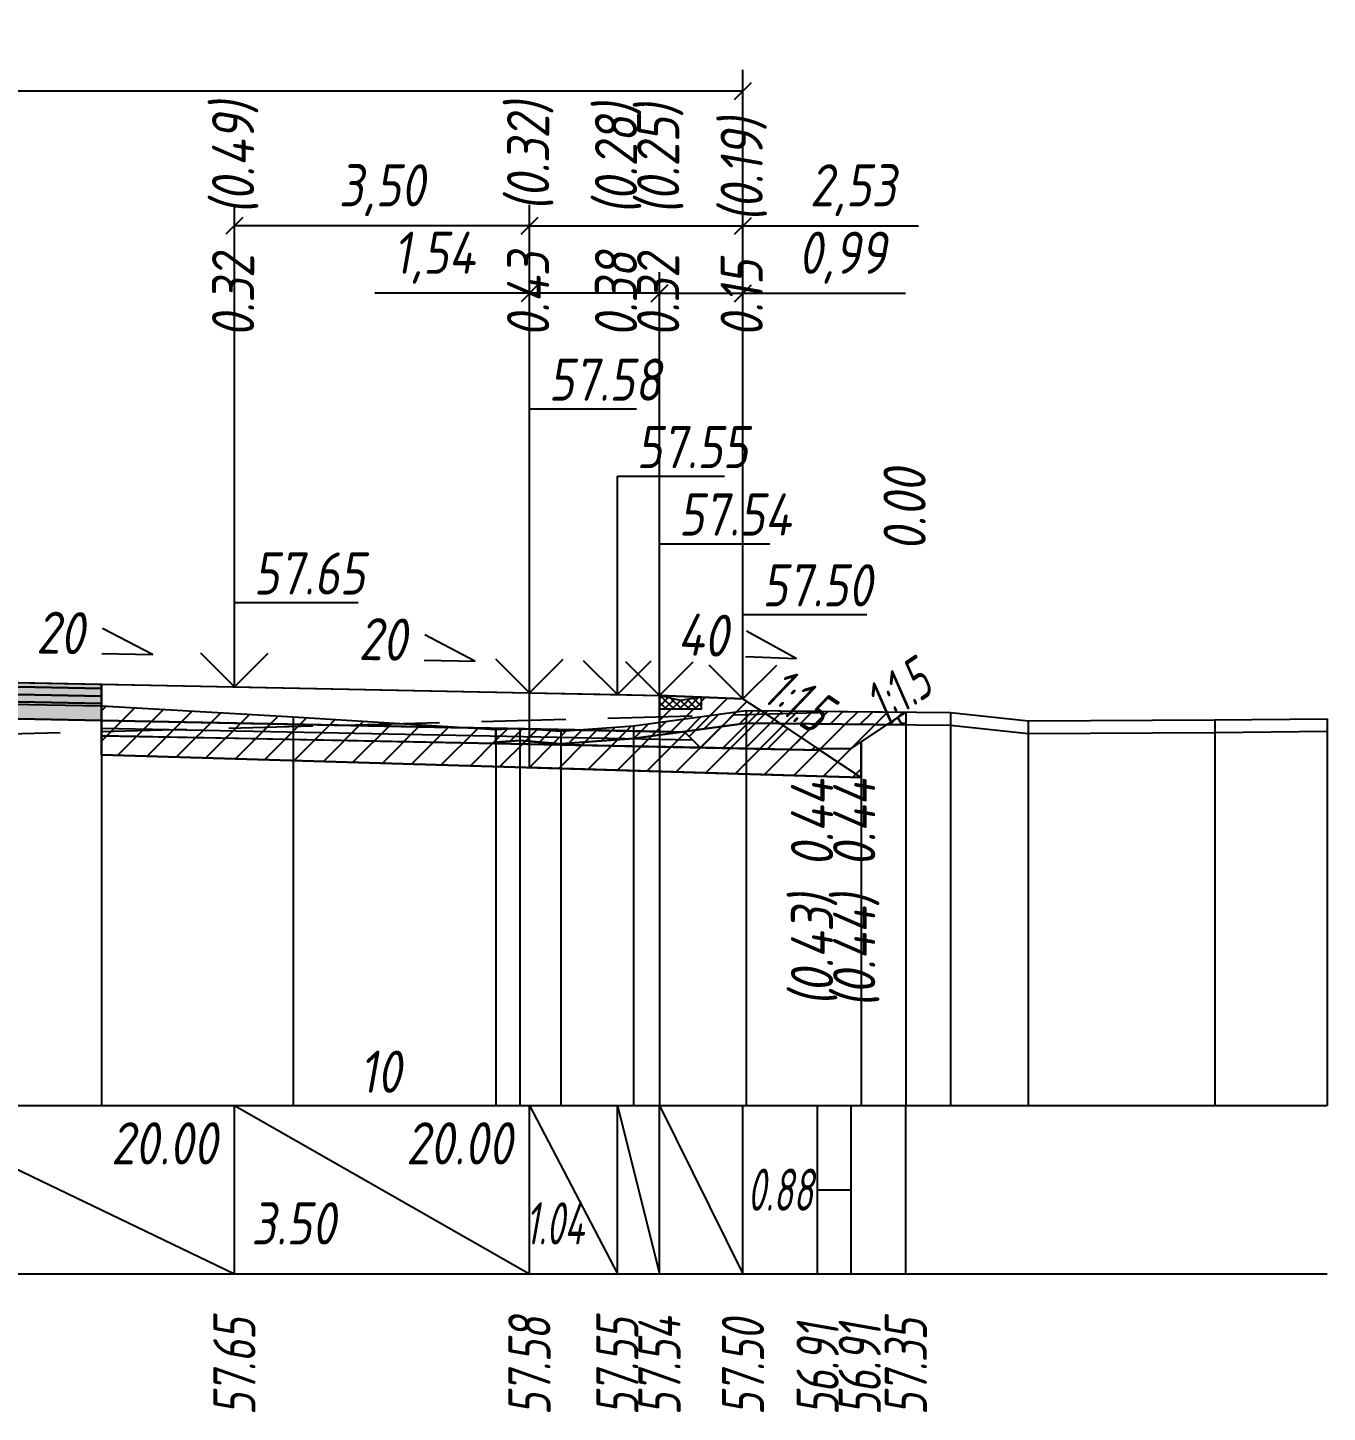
# Model space of a CAD drawing. Extents: x -717 to 1451, y -133302 to 233.
# Drawn here: x 166.8 to 243.9, y -66290.2 to -66208.1 of the extents above; entities that cross this region are included whole.
import ezdxf
from ezdxf.enums import TextEntityAlignment as Align

# ---------------------------------------------------------------- set-up
doc = ezdxf.new("R2010")
doc.units = 0
doc.linetypes.add('штриховая', pattern=[0.75, 0.5, -0.25])
for name, color, linetype in [('Интерполированный поперечник', 2, 'Continuous'), ('Код_514', 1, 'Continuous'), ('Контур_0', 7, 'Continuous'), ('Контур_2521', 7, 'Continuous'), ('Контур_2564', 7, 'Continuous'), ('Контур_2660', 7, 'Continuous'), ('Контур_2665', 7, 'Continuous'), ('Контур_400', 7, 'Continuous'), ('Контур_508', 7, 'Continuous'), ('Контур_512', 7, 'Continuous'), ('Контур_513', 7, 'Continuous'), ('Контур_818', 7, 'Continuous'), ('Красный поперечник', 1, 'Continuous'), ('Объём_2501', 7, 'Continuous'), ('Объём_2564', 7, 'Continuous'), ('Объём_2650', 7, 'Continuous'), ('Объём_2660', 7, 'Continuous'), ('Объём_2661', 7, 'Continuous'), ('Объём_2662', 7, 'Continuous'), ('Объём_2663', 7, 'Continuous'), ('Объём_2664', 7, 'Continuous'), ('Объём_2665', 7, 'Continuous'), ('Объём_2666', 7, 'Continuous'), ('Объём_2667', 7, 'Continuous'), ('Объём_2668', 7, 'Continuous'), ('Объём_2669', 7, 'Continuous'), ('Объём_2675', 7, 'Continuous'), ('Объём_2753', 7, 'Continuous'), ('Откосы', 7, 'Continuous'), ('Отметки покрытия', 7, 'Continuous'), ('Рабочие отметки', 7, 'Continuous'), ('Рабочие отметки доп.', 7, 'Continuous'), ('Слои выравнивания', 7, 'Continuous'), ('Таблица', 7, 'Continuous'), ('Уклоны проезжей части', 7, 'Continuous'), ('Черный поперечник', 3, 'Continuous')]:
    doc.layers.add(name, color=color, linetype=linetype)
for name, color, linetype, true_color in [('Контур_2540', 2, 'Continuous', 0xffff00), ('Контур_2560', 2, 'Continuous', 0xffff00), ('Контур_2561', 7, 'Continuous', 0xff8040), ('Контур_2562', 3, 'Continuous', 0x00ff00), ('Контур_2563', 7, 'Continuous', 0xff8000), ('Контур_2570', 7, 'Continuous', 0x80ff00), ('Контур_2725', 7, 'Continuous', 0x323232), ('Контур_2736', 4, 'Continuous', 0x00ffff), ('Контур_2737', 4, 'Continuous', 0x00ffff), ('Контур_2738', 4, 'Continuous', 0x00ffff), ('Контур_2739', 4, 'Continuous', 0x00ffff), ('Контур_2741', 4, 'Continuous', 0x00ffff), ('Контур_2742', 4, 'Continuous', 0x00ffff), ('Контур_2743', 4, 'Continuous', 0x00ffff), ('Контур_2744', 7, 'Continuous', 0xa4ffff), ('Контур_2745', 7, 'Continuous', 0xa4ffff), ('Контур_2747', 4, 'Continuous', 0x00ffff), ('Контур_2748', 4, 'Continuous', 0x00ffff), ('Контур_2749', 4, 'Continuous', 0x00ffff), ('Контур_2750', 4, 'Continuous', 0x00ffff), ('Контур_2751', 4, 'Continuous', 0x00ffff), ('Контур_2752', 4, 'Continuous', 0x00ffff), ('Контур_2760', 7, 'Continuous', 0x323232), ('Контур_2761', 7, 'Continuous', 0x323232), ('Контур_2762', 7, 'Continuous', 0x323232), ('Контур_2763', 7, 'Continuous', 0x323232), ('Контур_402', 7, 'Continuous', 0xff6464), ('Контур_703', 4, 'Continuous', 0x00ffff), ('Контур_705', 4, 'Continuous', 0x00ffff), ('Контур_707', 4, 'Continuous', 0x00ffff), ('Контур_720', 131, 'Continuous', 0xaaffff), ('Объём_2500', 7, 'Continuous', 0xc0c0c0), ('Объём_2520', 7, 'Continuous', 0x80ffff), ('Объём_2540', 2, 'Continuous', 0xffff00), ('Объём_2560', 2, 'Continuous', 0xffff00), ('Объём_2561', 7, 'Continuous', 0xff8040), ('Объём_2562', 3, 'Continuous', 0x00ff00), ('Объём_2563', 7, 'Continuous', 0xff8000), ('Объём_2570', 7, 'Continuous', 0x80ff00), ('Объём_2600', 7, 'Continuous', 0x808000), ('Объём_2746', 2, 'Continuous', 0xffff00)]:
    doc.layers.add(name, color=color, linetype=linetype, true_color=true_color)
doc.styles.get("Standard").update_dxf_attribs({"font": 'txt', "height": 2.5})
doc.styles.add('М', font='romand.shx', dxfattribs={"width": 0.8, "oblique": 10, "height": 2.5})
doc.dimstyles.new('ISO-25', dxfattribs={"dimtxt": 2.5, "dimasz": 2.5, "dimexe": 1.25, "dimexo": 0.625, "dimtad": 1, "dimtxsty": 'Standard', "dimcen": 2.5, "dimadec": 0, "dimazin": 0, "dimtfac": 1, "dimtmove": 0, "dimatfit": 3, "dimfxl": 1, "dimarcsym": 0})

# ---------------------------------------------------------------- blocks, each defined once
blk = doc.blocks.new('_Oblique')
at = {"color": 0, "linetype": 'ByBlock', "lineweight": -2}
blk.add_line((-0.5, -0.5), (0.5, 0.5), dxfattribs=at)
blk = doc.blocks.new('*D1595')
at = {"color": 0, "lineweight": -2, "transparency": 16777216}
for p, q in [((204.271, -66247.116), (204.271, -66222.572)), ((209.223, -66247.314), (209.223, -66222.572)), ((204.271, -66223.822), (209.223, -66223.822)), ((209.223, -66223.822), (218.857, -66223.822))]:
    blk.add_line(p, q, dxfattribs=at)
at = {"layer": 'Defpoints', "color": 0, "transparency": 16777216}
for p in [(209.223, -66223.822), (204.271, -66247.741), (209.223, -66247.939)]:
    blk.add_point(p, dxfattribs=at)
at = {"color": 0, "lineweight": -2, "transparency": 16777216, "rotation": 180}
blk.add_blockref('_Oblique', (204.271, -66223.822), dxfattribs=at)
at = {"color": 0, "lineweight": -2, "transparency": 16777216}
blk.add_blockref('_Oblique', (209.223, -66223.822), dxfattribs=at)
at = {"color": 0, "transparency": 16777216, "insert": (215.127, -66221.709), "char_height": 2.5, "width": 9.58333, "attachment_point": 5, "style": 'М'}
blk.add_mtext('0,99', dxfattribs=at)
blk = doc.blocks.new('*D1597')
at = {"color": 0, "lineweight": -2, "transparency": 16777216}
for p, q in [((196.556, -66246.962), (196.556, -66222.572)), ((204.271, -66247.116), (204.271, -66222.572)), ((196.556, -66223.822), (187.388, -66223.822)), ((204.271, -66223.822), (196.556, -66223.822))]:
    blk.add_line(p, q, dxfattribs=at)
at = {"layer": 'Defpoints', "color": 0, "transparency": 16777216}
for p in [(204.271, -66223.822), (196.556, -66247.587), (204.271, -66247.741)]:
    blk.add_point(p, dxfattribs=at)
at = {"color": 0, "lineweight": -2, "transparency": 16777216, "rotation": 180}
blk.add_blockref('_Oblique', (196.556, -66223.822), dxfattribs=at)
at = {"color": 0, "lineweight": -2, "transparency": 16777216}
blk.add_blockref('_Oblique', (204.271, -66223.822), dxfattribs=at)
at = {"color": 0, "transparency": 16777216, "insert": (190.908, -66221.709), "char_height": 2.5, "width": 9.16667, "attachment_point": 5, "style": 'М'}
blk.add_mtext('1,54', dxfattribs=at)
blk = doc.blocks.new('*D1599')
at = {"color": 0, "lineweight": -2, "transparency": 16777216}
for p, q in [((179.056, -66246.612), (179.056, -66218.572)), ((196.556, -66246.962), (196.556, -66218.572)), ((196.556, -66219.822), (179.056, -66219.822))]:
    blk.add_line(p, q, dxfattribs=at)
at = {"layer": 'Defpoints', "color": 0, "transparency": 16777216}
for p in [(179.056, -66219.822), (179.056, -66247.237), (196.556, -66247.587)]:
    blk.add_point(p, dxfattribs=at)
at = {"color": 0, "lineweight": -2, "transparency": 16777216, "rotation": 180}
blk.add_blockref('_Oblique', (179.056, -66219.822), dxfattribs=at)
at = {"color": 0, "lineweight": -2, "transparency": 16777216}
blk.add_blockref('_Oblique', (196.556, -66219.822), dxfattribs=at)
at = {"color": 0, "transparency": 16777216, "insert": (187.806, -66217.709), "char_height": 2.5, "width": 9.58333, "attachment_point": 5, "style": 'М'}
blk.add_mtext('3,50', dxfattribs=at)
blk = doc.blocks.new('*D1600')
at = {"color": 0, "lineweight": -2, "transparency": 16777216}
for p, q in [((196.556, -66246.962), (196.556, -66218.572)), ((209.223, -66247.314), (209.223, -66218.572)), ((196.556, -66219.822), (209.223, -66219.822)), ((209.223, -66219.822), (219.64, -66219.822))]:
    blk.add_line(p, q, dxfattribs=at)
at = {"layer": 'Defpoints', "color": 0, "transparency": 16777216}
for p in [(196.556, -66219.822), (196.556, -66247.587), (209.223, -66247.939)]:
    blk.add_point(p, dxfattribs=at)
at = {"color": 0, "lineweight": -2, "transparency": 16777216, "rotation": 180}
blk.add_blockref('_Oblique', (196.556, -66219.822), dxfattribs=at)
at = {"color": 0, "lineweight": -2, "transparency": 16777216}
blk.add_blockref('_Oblique', (209.223, -66219.822), dxfattribs=at)
at = {"color": 0, "transparency": 16777216, "insert": (215.747, -66217.709), "char_height": 2.5, "width": 10, "attachment_point": 5, "style": 'М'}
blk.add_mtext('2,53', dxfattribs=at)
blk = doc.blocks.new('*D1602')
at = {"color": 0, "lineweight": -2, "transparency": 16777216}
for p, q in [((110.556, -66247.292), (110.556, -66210.572)), ((209.223, -66247.314), (209.223, -66210.572)), ((110.556, -66211.822), (209.223, -66211.822))]:
    blk.add_line(p, q, dxfattribs=at)
at = {"layer": 'Defpoints', "color": 0, "transparency": 16777216}
for p in [(209.223, -66211.822), (110.556, -66247.917), (209.223, -66247.939)]:
    blk.add_point(p, dxfattribs=at)
at = {"color": 0, "lineweight": -2, "transparency": 16777216, "rotation": 180}
blk.add_blockref('_Oblique', (110.556, -66211.822), dxfattribs=at)
at = {"color": 0, "lineweight": -2, "transparency": 16777216}
blk.add_blockref('_Oblique', (209.223, -66211.822), dxfattribs=at)
at = {"color": 0, "transparency": 16777216, "insert": (159.89, -66209.709), "char_height": 2.5, "width": 11.66667, "attachment_point": 5, "style": 'М'}
blk.add_mtext('19,73', dxfattribs=at)

msp = doc.modelspace()

# ---------------------------------------------------------------- hatches: boundary and pattern name
h = msp.add_hatch()
h.set_pattern_fill('ANSI37', color=256, scale=0.1)
h.set_pattern_definition([(45, (205.51966, -66247.97854), (-0.22451, 0.22451), []), (135, (205.51966, -66247.97854), (-0.22451, -0.22451), [])])
h.paths.add_polyline_path([(204.271, -66247.679), (204.27, -66248.481), (206.77, -66248.482), (206.77, -66247.779), (205.512, -66247.979)])
at = {"layer": 'Объём_2563'}
h = msp.add_hatch(dxfattribs=at)
h.set_pattern_fill('ANSI31', color=256, scale=0.3)
h.paths.add_polyline_path([(206.689, -66250.777), (205.771, -66249.859), (204.271, -66249.829), (204.27, -66248.481), (206.77, -66248.482), (206.77, -66247.779), (209.223, -66247.877), (213.786, -66250.919)])
at = {"layer": 'Объём_2570'}
h = msp.add_hatch(dxfattribs=at)
h.set_pattern_fill('ANSI31', color=256, scale=0.2)
h.paths.add_polyline_path([(218.885, -66249.419), (209.421, -66249.332), (202.734, -66250.226), (198.425, -66250.548), (195.987, -66250.362), (194.572, -66250.451), (194.572, -66249.701), (195.987, -66249.612), (198.425, -66249.798), (202.734, -66249.476), (209.421, -66248.582), (218.885, -66248.669)])
at = {"layer": 'Объём_2600'}
h = msp.add_hatch(dxfattribs=at)
h.set_pattern_fill('ANSI31', color=6, scale=0.4)
h.paths.add_polyline_path([(216.228, -66250.439), (216.228, -66252.547), (171.179, -66251.195), (171.179, -66248.306), (182.533, -66248.956), (194.572, -66249.701), (194.572, -66250.451), (195.987, -66250.362), (198.425, -66250.548), (202.734, -66250.226), (209.421, -66249.332), (217.775, -66249.408)])
h = msp.add_hatch(dxfattribs=at)
h.set_pattern_fill('HONEY', color=5, scale=0.3)
h.paths.add_polyline_path([(217.775, -66249.408), (218.885, -66248.669), (218.885, -66249.419)])
at = {"layer": 'Слои выравнивания'}
for color, points in [(2, [(158.306, -66246.759), (159.293, -66246.779), (171.179, -66247.017), (171.179, -66247.267), (159.293, -66247.029), (158.306, -66247.009)]), (3, [(158.306, -66247.009), (159.293, -66247.029), (171.179, -66247.267), (171.179, -66247.717), (159.293, -66247.479), (158.306, -66247.459)]), (4, [(158.306, -66247.459), (159.293, -66247.479), (171.179, -66247.717), (171.179, -66248.167), (159.293, -66247.929), (158.306, -66247.909)]), (5, [(158.306, -66247.909), (159.293, -66247.929), (171.179, -66248.167), (171.179, -66249.167), (159.293, -66248.929), (158.306, -66248.909)])]:
    msp.add_hatch(color=color, dxfattribs=at).paths.add_polyline_path(points)

# ---------------------------------------------------------------- linework, layer by layer
msp.add_lwpolyline([(204.271, -66247.679), (204.27, -66248.481), (206.77, -66248.482), (206.77, -66247.779), (205.512, -66247.979), (204.271, -66247.679)])
at = {"layer": 'Интерполированный поперечник', "linetype": 'штриховая', "ltscale": 10, "flags": 128}
msp.add_lwpolyline([(88.749, -66251.987), (215.794, -66248.64)], dxfattribs=at)
at = {"layer": 'Код_514'}
for p, q in [((158.306, -66272), (179.056, -66282)), ((179.056, -66282), (179.056, -66272)), ((179.056, -66272), (196.556, -66282)), ((196.556, -66282), (196.556, -66272)), ((196.556, -66272), (201.771, -66282)), ((201.771, -66282), (201.771, -66272)), ((201.771, -66272), (204.271, -66282)), ((204.271, -66282), (204.271, -66272)), ((204.271, -66272), (209.223, -66282)), ((209.223, -66282), (209.223, -66272)), ((213.648, -66282), (213.648, -66272)), ((215.648, -66282), (215.648, -66272)), ((218.885, -66282), (218.885, -66272)), ((213.648, -66277), (215.648, -66277))]:
    msp.add_line(p, q, dxfattribs=at)
at = {"layer": 'Контур_0', "flags": 128}
for points in [[(171.179, -66247.017), (204.271, -66247.679), (204.271, -66249.829), (171.179, -66249.167), (171.179, -66247.017), (171.179, -66247.017)], [(209.223, -66247.877), (210.575, -66248.778), (210.575, -66248.778), (210.575, -66248.778), (210.575, -66248.778), (210.575, -66248.778), (210.575, -66248.778), (210.575, -66248.778), (210.575, -66248.778), (210.575, -66248.778), (210.575, -66248.778), (210.575, -66248.778), (210.575, -66248.778), (210.575, -66248.778), (210.575, -66248.778), (213.648, -66250.826)], [(209.223, -66247.877), (210.575, -66248.778), (210.575, -66248.778), (210.575, -66248.778), (210.575, -66248.778), (210.575, -66248.778), (210.575, -66248.778), (210.575, -66248.778), (210.575, -66248.778), (210.575, -66248.778), (210.575, -66248.778), (210.575, -66248.778), (210.575, -66248.778), (210.575, -66248.778), (210.575, -66248.778), (213.648, -66250.826), (215.648, -66250.826), (218.885, -66248.669), (218.885, -66248.669), (218.885, -66248.669), (218.885, -66248.669), (218.885, -66248.669), (218.885, -66248.669), (218.885, -66248.669), (218.885, -66248.669), (218.885, -66248.669), (218.885, -66248.669), (218.885, -66248.669), (218.885, -66248.669), (218.885, -66248.669)], [(179.056, -66249.324), (205.771, -66249.859), (206.689, -66250.777), (171.179, -66250.067), (171.179, -66249.167), (179.056, -66249.324), (179.056, -66249.324)], [(204.271, -66249.829), (205.771, -66249.859), (206.689, -66250.777), (213.786, -66250.919)]]:
    msp.add_lwpolyline(points, dxfattribs=at)
at = {"layer": 'Контур_2521', "color": 250, "flags": 128}
msp.add_lwpolyline([(171.179, -66249.617), (206.23, -66250.318)], dxfattribs=at)
at = {"layer": 'Контур_2540', "flags": 128}
msp.add_lwpolyline([(179.056, -66250.224), (213.786, -66250.919), (216.228, -66252.547), (171.179, -66251.195), (171.179, -66250.067), (179.056, -66250.224), (179.056, -66250.224)], dxfattribs=at)
at = {"layer": 'Контур_2560', "flags": 128}
msp.add_lwpolyline([(204.271, -66247.679), (209.223, -66247.877), (209.223, -66247.877), (209.223, -66247.877)], dxfattribs=at)
at = {"layer": 'Контур_2561', "flags": 128}
msp.add_lwpolyline([(204.271, -66247.679), (204.271, -66247.679), (209.223, -66247.877), (209.223, -66247.877), (204.271, -66247.679)], dxfattribs=at)
at = {"layer": 'Контур_2562', "flags": 128}
msp.add_lwpolyline([(209.223, -66247.877), (209.223, -66247.877), (209.223, -66247.877), (209.223, -66247.877), (209.223, -66247.877)], dxfattribs=at)
at = {"layer": 'Контур_2563', "flags": 128}
msp.add_lwpolyline([(206.689, -66250.777), (205.771, -66249.859), (204.271, -66249.829), (204.271, -66247.679), (209.223, -66247.877), (213.786, -66250.919), (206.689, -66250.777), (206.689, -66250.777)], dxfattribs=at)
at = {"layer": 'Контур_2564', "flags": 128}
msp.add_lwpolyline([(204.271, -66247.679), (209.223, -66247.877)], dxfattribs=at)
at = {"layer": 'Контур_2570', "flags": 128}
msp.add_lwpolyline([(159.293, -66248.079), (171.179, -66248.306), (182.533, -66248.956), (194.572, -66249.701), (194.572, -66250.451), (195.987, -66250.362), (198.425, -66250.548), (202.734, -66250.226), (209.421, -66249.332), (221.542, -66249.443), (226.139, -66249.942), (237.21, -66249.881), (243.885, -66249.808)], dxfattribs=at)
at = {"layer": 'Контур_2660', "flags": 128}
msp.add_lwpolyline([(171.179, -66251.195), (216.228, -66252.547)], dxfattribs=at)
at = {"layer": 'Контур_2665', "flags": 128}
msp.add_lwpolyline([(209.223, -66247.877), (209.223, -66247.877)], dxfattribs=at)
at = {"layer": 'Контур_2725', "flags": 128}
msp.add_lwpolyline([(124.838, -66249.579), (137.247, -66249.33), (137.556, -66249.324), (148.089, -66249.114), (153.366, -66249.008), (158.306, -66248.909), (159.293, -66248.929), (171.179, -66249.167)], dxfattribs=at)
at = {"layer": 'Контур_2736', "flags": 128}
for points in [[(209.223, -66247.877), (210.575, -66248.778)], [(210.575, -66248.778), (213.648, -66250.826)]]:
    msp.add_lwpolyline(points, dxfattribs=at)
at = {"layer": 'Контур_2737', "flags": 128}
msp.add_lwpolyline([(210.575, -66248.778), (210.575, -66248.778)], dxfattribs=at)
at = {"layer": 'Контур_2738', "flags": 128}
msp.add_lwpolyline([(210.575, -66248.778), (210.575, -66248.778)], dxfattribs=at)
at = {"layer": 'Контур_2739', "flags": 128}
msp.add_lwpolyline([(210.575, -66248.778), (210.575, -66248.778)], dxfattribs=at)
at = {"layer": 'Контур_2741', "flags": 128}
msp.add_lwpolyline([(218.885, -66248.669), (218.885, -66248.669)], dxfattribs=at)
at = {"layer": 'Контур_2742', "flags": 128}
msp.add_lwpolyline([(218.885, -66248.669), (218.885, -66248.669)], dxfattribs=at)
at = {"layer": 'Контур_2743', "flags": 128}
msp.add_lwpolyline([(218.885, -66248.669), (218.885, -66248.669)], dxfattribs=at)
at = {"layer": 'Контур_2744', "flags": 128}
msp.add_lwpolyline([(218.885, -66248.669), (218.885, -66248.669)], dxfattribs=at)
msp.add_lwpolyline([(218.885, -66248.669), (218.885, -66248.669)], dxfattribs=at)
msp.add_lwpolyline([(218.885, -66248.669), (218.885, -66248.669)], dxfattribs=at)
msp.add_lwpolyline([(218.885, -66248.669), (218.885, -66248.669)], dxfattribs=at)
msp.add_lwpolyline([(218.885, -66248.669), (218.885, -66248.669)], dxfattribs=at)
msp.add_lwpolyline([(218.885, -66248.669), (218.885, -66248.669)], dxfattribs=at)
at = {"layer": 'Контур_2745', "flags": 128}
msp.add_lwpolyline([(210.575, -66248.778), (210.575, -66248.778)], dxfattribs=at)
msp.add_lwpolyline([(210.575, -66248.778), (210.575, -66248.778)], dxfattribs=at)
msp.add_lwpolyline([(210.575, -66248.778), (210.575, -66248.778)], dxfattribs=at)
msp.add_lwpolyline([(210.575, -66248.778), (210.575, -66248.778)], dxfattribs=at)
msp.add_lwpolyline([(210.575, -66248.778), (210.575, -66248.778)], dxfattribs=at)
msp.add_lwpolyline([(210.575, -66248.778), (210.575, -66248.778)], dxfattribs=at)
at = {"layer": 'Контур_2747', "flags": 128}
msp.add_lwpolyline([(210.575, -66248.778), (210.575, -66248.778)], dxfattribs=at)
at = {"layer": 'Контур_2748', "flags": 128}
msp.add_lwpolyline([(210.575, -66248.778), (210.575, -66248.778)], dxfattribs=at)
at = {"layer": 'Контур_2749', "flags": 128}
msp.add_lwpolyline([(210.575, -66248.778), (210.575, -66248.778)], dxfattribs=at)
at = {"layer": 'Контур_2750', "flags": 128}
msp.add_lwpolyline([(218.885, -66248.669), (218.885, -66248.669)], dxfattribs=at)
at = {"layer": 'Контур_2751', "flags": 128}
msp.add_lwpolyline([(218.885, -66248.669), (218.885, -66248.669)], dxfattribs=at)
at = {"layer": 'Контур_2752', "flags": 128}
msp.add_lwpolyline([(218.885, -66248.669), (218.885, -66248.669)], dxfattribs=at)
at = {"layer": 'Контур_2760', "flags": 128}
msp.add_lwpolyline([(124.838, -66247.429), (137.247, -66247.18), (137.556, -66247.174), (148.089, -66246.964), (153.366, -66246.858), (158.306, -66246.759), (159.293, -66246.779), (171.179, -66247.017)], dxfattribs=at)
at = {"layer": 'Контур_2761', "flags": 128}
msp.add_lwpolyline([(124.838, -66247.679), (137.247, -66247.43), (137.556, -66247.424), (148.089, -66247.214), (153.366, -66247.108), (158.306, -66247.009), (159.293, -66247.029), (171.179, -66247.267)], dxfattribs=at)
at = {"layer": 'Контур_2762', "flags": 128}
msp.add_lwpolyline([(124.838, -66248.129), (137.247, -66247.88), (137.556, -66247.874), (148.089, -66247.664), (153.366, -66247.558), (158.306, -66247.459), (159.293, -66247.479), (171.179, -66247.717)], dxfattribs=at)
at = {"layer": 'Контур_2763', "flags": 128}
msp.add_lwpolyline([(124.838, -66248.579), (137.247, -66248.33), (137.556, -66248.324), (148.089, -66248.114), (153.366, -66248.008), (158.306, -66247.909), (159.293, -66247.929), (171.179, -66248.167)], dxfattribs=at)
at = {"layer": 'Контур_400', "flags": 128}
msp.add_lwpolyline([(158.306, -66246.759), (179.056, -66247.174), (196.556, -66247.524), (196.556, -66247.524), (196.556, -66247.524), (196.556, -66247.524), (201.771, -66247.629), (201.771, -66247.629), (204.271, -66247.679)], dxfattribs=at)
at = {"layer": 'Контур_402', "flags": 128}
msp.add_lwpolyline([(105, -66252.408), (124.838, -66251.813), (124.838, -66249.579), (158.306, -66248.909), (171.179, -66249.167), (171.179, -66251.195), (216.228, -66252.547)], dxfattribs=at)
at = {"layer": 'Контур_508', "flags": 128}
msp.add_lwpolyline([(105, -66252.408), (124.838, -66251.813), (124.838, -66249.579), (158.306, -66248.909), (171.179, -66249.167), (171.179, -66251.195), (216.228, -66252.547), (216.228, -66250.439), (218.885, -66248.669)], dxfattribs=at)
at = {"layer": 'Контур_512', "flags": 128}
msp.add_lwpolyline([(171.179, -66251.195), (216.228, -66252.547), (216.228, -66250.439), (218.885, -66248.669)], dxfattribs=at)
at = {"layer": 'Контур_513', "flags": 128}
msp.add_lwpolyline([(105, -66252.408), (124.838, -66251.813), (124.838, -66249.579), (158.306, -66248.909), (171.179, -66249.167), (171.179, -66251.195), (216.228, -66252.547), (216.228, -66250.439), (218.885, -66248.669)], dxfattribs=at)
at = {"layer": 'Контур_703', "flags": 128}
msp.add_lwpolyline([(209.223, -66247.877), (210.575, -66248.778)], dxfattribs=at)
at = {"layer": 'Контур_705', "flags": 128}
msp.add_lwpolyline([(210.575, -66248.778), (210.575, -66248.778)], dxfattribs=at)
at = {"layer": 'Контур_707', "flags": 128}
msp.add_lwpolyline([(215.648, -66250.826), (218.885, -66248.669)], dxfattribs=at)
at = {"layer": 'Контур_720', "flags": 128}
msp.add_lwpolyline([(213.648, -66250.826), (215.648, -66250.826)], dxfattribs=at)
at = {"layer": 'Контур_818', "flags": 128}
msp.add_lwpolyline([(105, -66249.406), (113.256, -66248.938), (124.838, -66248.326), (137.247, -66248.144), (148.089, -66247.945), (158.306, -66248.067), (159.293, -66248.079), (171.179, -66248.306), (182.533, -66248.956), (194.572, -66249.701), (194.572, -66250.451), (195.987, -66250.362), (198.425, -66250.548), (202.734, -66250.226), (209.421, -66249.332), (218.885, -66249.419)], dxfattribs=at)
at = {"layer": 'Красный поперечник'}
for p, q in [((158.306, -66246.759), (179.056, -66247.174)), ((179.056, -66247.174), (196.556, -66247.524)), ((196.556, -66247.524), (201.771, -66247.629)), ((201.771, -66247.629), (204.271, -66247.679)), ((204.271, -66247.679), (209.223, -66247.877)), ((209.223, -66247.877), (213.648, -66250.826)), ((215.648, -66250.826), (218.885, -66248.669)), ((218.885, -66248.669), (218.885, -66272)), ((216.228, -66250.439), (216.228, -66272)), ((171.179, -66251.195), (171.179, -66272)), ((213.648, -66250.826), (215.648, -66250.826)), ((216.228, -66252.547), (216.228, -66272))]:
    msp.add_line(p, q, dxfattribs=at)
at = {"layer": 'Объём_2500', "flags": 128}
for points in [[(171.179, -66247.017), (204.271, -66247.679), (204.271, -66249.829), (171.179, -66249.167), (171.179, -66247.017), (171.179, -66247.017)], [(196.556, -66247.524), (204.271, -66247.679), (204.271, -66249.829), (196.556, -66249.674), (196.556, -66247.524)]]:
    msp.add_lwpolyline(points, dxfattribs=at)
at = {"layer": 'Объём_2501', "flags": 128}
for points in [[(158.306, -66246.759), (179.056, -66247.174), (196.556, -66247.524), (196.556, -66247.524), (196.556, -66247.524), (196.556, -66247.524), (201.771, -66247.629), (201.771, -66247.629), (204.271, -66247.679)], [(196.556, -66247.524), (201.771, -66247.629), (201.771, -66247.629), (204.271, -66247.679)]]:
    msp.add_lwpolyline(points, dxfattribs=at)
at = {"layer": 'Объём_2520', "color": 250, "flags": 128}
for points in [[(179.056, -66249.324), (205.771, -66249.859), (206.689, -66250.777), (171.179, -66250.067), (171.179, -66249.167), (179.056, -66249.324), (179.056, -66249.324)], [(196.556, -66249.674), (205.771, -66249.859), (206.689, -66250.777), (196.556, -66250.574), (196.556, -66249.674)]]:
    msp.add_lwpolyline(points, dxfattribs=at)
at = {"layer": 'Объём_2540', "flags": 128}
for points in [[(179.056, -66250.224), (213.786, -66250.919), (216.228, -66252.547), (171.179, -66251.195), (171.179, -66250.067), (179.056, -66250.224), (179.056, -66250.224)], [(196.556, -66250.574), (213.786, -66250.919), (216.228, -66252.547), (196.556, -66251.957), (196.556, -66250.574)]]:
    msp.add_lwpolyline(points, dxfattribs=at)
at = {"layer": 'Объём_2560', "flags": 128}
msp.add_lwpolyline([(204.271, -66247.679), (209.223, -66247.877), (209.223, -66247.877), (209.223, -66247.877)], dxfattribs=at)
msp.add_lwpolyline([(204.271, -66247.679), (209.223, -66247.877), (209.223, -66247.877), (209.223, -66247.877)], dxfattribs=at)
at = {"layer": 'Объём_2561', "flags": 128}
msp.add_lwpolyline([(204.271, -66247.679), (204.271, -66247.679), (209.223, -66247.877), (209.223, -66247.877), (204.271, -66247.679)], dxfattribs=at)
msp.add_lwpolyline([(204.271, -66247.679), (204.271, -66247.679), (209.223, -66247.877), (209.223, -66247.877), (204.271, -66247.679)], dxfattribs=at)
at = {"layer": 'Объём_2562', "flags": 128}
msp.add_lwpolyline([(209.223, -66247.877), (209.223, -66247.877), (209.223, -66247.877), (209.223, -66247.877), (209.223, -66247.877)], dxfattribs=at)
msp.add_lwpolyline([(209.223, -66247.877), (209.223, -66247.877), (209.223, -66247.877), (209.223, -66247.877), (209.223, -66247.877)], dxfattribs=at)
at = {"layer": 'Объём_2563', "color": 250, "flags": 128}
for points in [[(206.689, -66250.777), (205.771, -66249.859), (204.271, -66249.829), (204.27, -66248.481), (206.77, -66248.482), (206.77, -66247.779), (209.223, -66247.877), (213.786, -66250.919), (206.689, -66250.777), (206.689, -66250.777)], [(206.689, -66250.777), (205.771, -66249.859), (204.271, -66249.829), (204.271, -66247.679), (209.223, -66247.877), (213.786, -66250.919), (206.689, -66250.777), (206.689, -66250.777)]]:
    msp.add_lwpolyline(points, dxfattribs=at)
at = {"layer": 'Объём_2564', "flags": 128}
msp.add_lwpolyline([(204.271, -66247.679), (209.223, -66247.877)], dxfattribs=at)
msp.add_lwpolyline([(204.271, -66247.679), (209.223, -66247.877)], dxfattribs=at)
at = {"layer": 'Объём_2570', "flags": 128}
for points in [[(218.885, -66249.419), (209.421, -66249.332), (202.734, -66250.226), (198.425, -66250.548), (195.987, -66250.362), (194.572, -66250.451), (194.572, -66249.701), (195.987, -66249.612), (198.425, -66249.798), (202.734, -66249.476), (209.421, -66248.582), (218.885, -66248.669), (218.885, -66249.419), (218.885, -66249.419)], [(196.556, -66249.655), (198.425, -66249.798), (202.734, -66249.476), (209.421, -66248.582), (218.885, -66248.669), (218.885, -66249.419), (218.885, -66249.419), (218.885, -66249.419), (209.421, -66249.332), (202.734, -66250.226), (198.425, -66250.548), (196.556, -66250.405), (196.556, -66249.655)]]:
    msp.add_lwpolyline(points, dxfattribs=at)
at = {"layer": 'Объём_2600', "color": 5, "flags": 128}
msp.add_lwpolyline([(217.775, -66249.408), (218.885, -66248.669), (218.885, -66249.419), (217.775, -66249.408), (217.775, -66249.408)], dxfattribs=at)
msp.add_lwpolyline([(217.775, -66249.408), (218.885, -66248.669), (218.885, -66249.419), (217.775, -66249.408), (217.775, -66249.408)], dxfattribs=at)
at = {"layer": 'Объём_2650', "color": 6, "flags": 128}
for points in [[(216.228, -66250.439), (216.228, -66252.547), (171.179, -66251.195), (171.179, -66248.306), (182.533, -66248.956), (194.572, -66249.701), (194.572, -66250.451), (195.987, -66250.362), (198.425, -66250.548), (202.734, -66250.226), (209.421, -66249.332), (217.775, -66249.408), (216.228, -66250.439), (216.228, -66250.439)], [(196.556, -66250.405), (198.425, -66250.548), (202.734, -66250.226), (209.421, -66249.332), (217.775, -66249.408), (216.228, -66250.439), (216.228, -66250.439), (216.228, -66250.439), (216.228, -66252.547), (196.556, -66251.957), (196.556, -66250.405)]]:
    msp.add_lwpolyline(points, dxfattribs=at)
at = {"layer": 'Объём_2660', "flags": 128}
for points in [[(171.179, -66251.195), (216.228, -66252.547)], [(196.556, -66251.957), (216.228, -66252.547)]]:
    msp.add_lwpolyline(points, dxfattribs=at)
at = {"layer": 'Объём_2661', "flags": 128}
msp.add_lwpolyline([(209.223, -66247.877), (210.575, -66248.778), (213.648, -66250.826)], dxfattribs=at)
msp.add_lwpolyline([(209.223, -66247.877), (210.575, -66248.778), (213.648, -66250.826)], dxfattribs=at)
at = {"layer": 'Объём_2662', "flags": 128}
msp.add_lwpolyline([(215.648, -66250.826), (218.885, -66248.669)], dxfattribs=at)
msp.add_lwpolyline([(215.648, -66250.826), (218.885, -66248.669)], dxfattribs=at)
at = {"layer": 'Объём_2663', "flags": 128}
msp.add_lwpolyline([(213.648, -66250.826), (215.648, -66250.826)], dxfattribs=at)
msp.add_lwpolyline([(213.648, -66250.826), (215.648, -66250.826)], dxfattribs=at)
at = {"layer": 'Объём_2664', "flags": 128}
msp.add_lwpolyline([(213.648, -66250.826), (215.648, -66250.826)], dxfattribs=at)
msp.add_lwpolyline([(213.648, -66250.826), (215.648, -66250.826)], dxfattribs=at)
at = {"layer": 'Объём_2665', "flags": 128}
msp.add_lwpolyline([(209.223, -66247.877), (209.223, -66247.877)], dxfattribs=at)
msp.add_lwpolyline([(209.223, -66247.877), (209.223, -66247.877)], dxfattribs=at)
at = {"layer": 'Объём_2666', "flags": 128}
for points in [[(209.223, -66247.877), (210.575, -66248.778)], [(209.223, -66247.877), (210.575, -66248.778)], [(210.575, -66248.778), (213.648, -66250.826)], [(210.575, -66248.778), (213.648, -66250.826)]]:
    msp.add_lwpolyline(points, dxfattribs=at)
at = {"layer": 'Объём_2667', "flags": 128}
for points in [[(210.575, -66248.778), (210.575, -66248.778)], [(210.575, -66248.778), (210.575, -66248.778)], [(218.885, -66248.669), (218.885, -66248.669)], [(218.885, -66248.669), (218.885, -66248.669)]]:
    msp.add_lwpolyline(points, dxfattribs=at)
at = {"layer": 'Объём_2668', "flags": 128}
for points in [[(210.575, -66248.778), (210.575, -66248.778)], [(210.575, -66248.778), (210.575, -66248.778)], [(218.885, -66248.669), (218.885, -66248.669)], [(218.885, -66248.669), (218.885, -66248.669)]]:
    msp.add_lwpolyline(points, dxfattribs=at)
at = {"layer": 'Объём_2669', "flags": 128}
for points in [[(210.575, -66248.778), (210.575, -66248.778)], [(210.575, -66248.778), (210.575, -66248.778)], [(218.885, -66248.669), (218.885, -66248.669)], [(218.885, -66248.669), (218.885, -66248.669)]]:
    msp.add_lwpolyline(points, dxfattribs=at)
at = {"layer": 'Объём_2675', "flags": 128}
for points in [[(210.575, -66248.778), (210.575, -66248.778)], [(210.575, -66248.778), (210.575, -66248.778)], [(210.575, -66248.778), (210.575, -66248.778)], [(210.575, -66248.778), (210.575, -66248.778)], [(210.575, -66248.778), (210.575, -66248.778)], [(210.575, -66248.778), (210.575, -66248.778)], [(210.575, -66248.778), (210.575, -66248.778)], [(210.575, -66248.778), (210.575, -66248.778)], [(210.575, -66248.778), (210.575, -66248.778)], [(210.575, -66248.778), (210.575, -66248.778)], [(210.575, -66248.778), (210.575, -66248.778)], [(210.575, -66248.778), (210.575, -66248.778)], [(218.885, -66248.669), (218.885, -66248.669)], [(218.885, -66248.669), (218.885, -66248.669)], [(218.885, -66248.669), (218.885, -66248.669)], [(218.885, -66248.669), (218.885, -66248.669)], [(218.885, -66248.669), (218.885, -66248.669)], [(218.885, -66248.669), (218.885, -66248.669)], [(218.885, -66248.669), (218.885, -66248.669)], [(218.885, -66248.669), (218.885, -66248.669)], [(218.885, -66248.669), (218.885, -66248.669)], [(218.885, -66248.669), (218.885, -66248.669)], [(218.885, -66248.669), (218.885, -66248.669)], [(218.885, -66248.669), (218.885, -66248.669)]]:
    msp.add_lwpolyline(points, dxfattribs=at)
at = {"layer": 'Объём_2746', "flags": 128}
for points in [[(213.648, -66250.826), (215.648, -66250.826), (216.228, -66250.439), (216.228, -66252.547), (171.179, -66251.195), (171.179, -66248.306), (182.533, -66248.956), (194.572, -66249.701), (194.572, -66250.451), (195.987, -66250.362), (198.425, -66250.548), (202.734, -66250.226), (209.421, -66249.332), (211.434, -66249.35), (213.648, -66250.826), (213.648, -66250.826)], [(196.556, -66250.405), (198.425, -66250.548), (202.734, -66250.226), (209.421, -66249.332), (211.434, -66249.35), (213.648, -66250.826), (213.648, -66250.826), (213.648, -66250.826), (215.648, -66250.826), (216.228, -66250.439), (216.228, -66252.547), (196.556, -66251.957), (196.556, -66250.405)]]:
    msp.add_lwpolyline(points, dxfattribs=at)
at = {"layer": 'Объём_2753', "flags": 128}
msp.add_lwpolyline([(171.179, -66247.017), (171.179, -66247.017)], dxfattribs=at)
at = {"layer": 'Откосы', "color": 1, "flags": 128}
for points in [[(171.195, -66245.2), (174.194, -66245.26), (171.225, -66243.7)], [(190.32, -66245.583), (193.319, -66245.643), (190.35, -66244.083)], [(209.379, -66245.375), (212.376, -66245.495), (209.439, -66243.877)]]:
    msp.add_lwpolyline(points, dxfattribs=at)
at = {"layer": 'Отметки покрытия', "color": 1}
for p, q in [((196.556, -66247.524), (196.556, -66230.679)), ((196.556, -66230.679), (202.906, -66230.679)), ((201.771, -66247.629), (201.771, -66234.679)), ((201.771, -66234.679), (208.121, -66234.679)), ((204.271, -66247.679), (204.271, -66238.679)), ((204.271, -66238.679), (210.821, -66238.679)), ((179.056, -66247.174), (179.056, -66242.174)), ((179.056, -66242.174), (186.406, -66242.174)), ((209.223, -66247.877), (209.223, -66242.877)), ((209.223, -66242.877), (216.573, -66242.877)), ((179.056, -66247.174), (177.056, -66245.174)), ((179.056, -66247.174), (181.056, -66245.174)), ((196.556, -66247.524), (194.556, -66245.524)), ((196.556, -66247.524), (198.556, -66245.524)), ((201.771, -66247.629), (199.771, -66245.629)), ((201.771, -66247.629), (203.771, -66245.629)), ((204.271, -66247.679), (202.271, -66245.679)), ((204.271, -66247.679), (206.271, -66245.679)), ((209.223, -66247.877), (207.223, -66245.877)), ((209.223, -66247.877), (211.223, -66245.877))]:
    msp.add_line(p, q, dxfattribs=at)
at = {"layer": 'Слои выравнивания'}
for p, q in [((171.179, -66247.017), (171.179, -66272)), ((204.271, -66247.679), (204.271, -66272))]:
    msp.add_line(p, q, dxfattribs=at)
at = {"layer": 'Слои выравнивания', "color": 2, "flags": 128}
msp.add_lwpolyline([(158.306, -66246.759), (159.293, -66246.779), (171.179, -66247.017), (171.179, -66247.267), (159.293, -66247.029), (158.306, -66247.009)], close=True, dxfattribs=at)
at = {"layer": 'Слои выравнивания', "color": 3, "flags": 128}
msp.add_lwpolyline([(158.306, -66247.009), (159.293, -66247.029), (171.179, -66247.267), (171.179, -66247.717), (159.293, -66247.479), (158.306, -66247.459)], close=True, dxfattribs=at)
at = {"layer": 'Слои выравнивания', "color": 4, "flags": 128}
msp.add_lwpolyline([(158.306, -66247.459), (159.293, -66247.479), (171.179, -66247.717), (171.179, -66248.167), (159.293, -66247.929), (158.306, -66247.909)], close=True, dxfattribs=at)
at = {"layer": 'Слои выравнивания', "color": 5, "flags": 128}
msp.add_lwpolyline([(158.306, -66247.909), (159.293, -66247.929), (171.179, -66248.167), (171.179, -66249.167), (159.293, -66248.929), (158.306, -66248.909)], close=True, dxfattribs=at)
at = {"layer": 'Таблица'}
for p, q in [((80, -66272), (243.885, -66272)), ((80, -66282), (243.885, -66282))]:
    msp.add_line(p, q, dxfattribs=at)
at = {"layer": 'Черный поперечник', "color": 7}
for p, q in [((171.179, -66248.306), (171.179, -66272)), ((182.533, -66248.956), (182.533, -66272)), ((209.421, -66248.582), (209.421, -66272)), ((221.542, -66248.693), (221.542, -66272)), ((194.572, -66249.701), (194.572, -66272)), ((195.987, -66249.612), (195.987, -66272)), ((198.425, -66249.798), (198.425, -66272)), ((202.734, -66249.476), (202.734, -66272)), ((226.139, -66249.192), (226.139, -66272)), ((237.21, -66249.131), (237.21, -66272)), ((243.885, -66249.058), (243.885, -66272))]:
    msp.add_line(p, q, dxfattribs=at)
at = {"layer": 'Черный поперечник', "flags": 128}
msp.add_lwpolyline([(80, -66251.907), (82.112, -66251.838), (87.648, -66252), (88.749, -66251.987), (93.626, -66251.183), (102.03, -66249.575), (113.256, -66248.938), (124.838, -66248.326), (137.247, -66248.144), (148.089, -66247.945), (158.306, -66248.067), (159.293, -66248.079), (171.179, -66248.306), (182.533, -66248.956), (194.572, -66249.701), (195.987, -66249.612), (198.425, -66249.798), (202.734, -66249.476), (209.421, -66248.582), (221.542, -66248.693), (226.139, -66249.192), (237.21, -66249.131), (243.885, -66249.058)], dxfattribs=at)

# ---------------------------------------------------------------- texts
at = {"layer": 'Код_514', "style": 'М', "oblique": 10, "width": 0.8}
for p in [(178.056, -66273), (195.556, -66273)]:
    msp.add_text('20.00', height=2.5, dxfattribs=at).set_placement(p, align=Align.TOP_RIGHT)
at = {"layer": 'Код_514', "style": 'М', "oblique": 10, "width": 0.6}
msp.add_text('0.88', height=2.5, dxfattribs=at).set_placement((211.435, -66277), align=Align.MIDDLE_CENTER)
at = {"layer": 'Код_514', "style": 'М', "oblique": 10}
for s, width, p in [('3.50', 0.8, (180.056, -66281)), ('1.04', 0.6, (196.304, -66281))]:
    msp.add_text(s, height=2.5, dxfattribs=dict(at, width=width)).set_placement(p, align=Align.BOTTOM_LEFT)
at = {"layer": 'Код_514', "style": 'М', "oblique": 10, "width": 0.7}
for s, p in [('57.65', (179.056, -66290.382)), ('57.58', (196.556, -66290.382)), ('57.55', (201.771, -66290.382)), ('57.54', (204.271, -66290.382)), ('57.50', (209.223, -66290.382)), ('56.91', (213.648, -66290.382)), ('56.91', (216.148, -66290.382)), ('57.35', (218.885, -66290.382))]:
    msp.add_text(s, height=2.5, rotation=90, dxfattribs=at).set_placement(p, align=Align.MIDDLE_LEFT)
at = {"layer": 'Отметки покрытия', "color": 1, "style": 'М', "oblique": 10, "width": 0.8}
for s, p in [('57.58', (197.697, -66230.947)), ('57.55', (202.912, -66234.947)), ('57.54', (205.412, -66238.947)), ('57.65', (180.197, -66242.443)), ('57.50', (210.364, -66243.145))]:
    msp.add_text(s, height=2.5, dxfattribs=at).set_placement(p, align=Align.BOTTOM_LEFT)
at = {"layer": 'Рабочие отметки', "color": 1, "style": 'М', "oblique": 10, "width": 0.8}
for s, p in [('0.32', (178.978, -66226.429)), ('0.43', (196.478, -66226.429)), ('0.38', (201.693, -66226.429)), ('0.32', (204.193, -66226.429)), ('0.15', (209.145, -66226.429)), ('0.00', (218.807, -66239.099))]:
    msp.add_text(s, height=2.5, rotation=90, dxfattribs=at).set_placement(p, align=Align.MIDDLE_LEFT)
for p in [(213.32, -66252.663), (215.82, -66252.663)]:
    msp.add_text('0.44', height=2.5, rotation=90, dxfattribs=at).set_placement(p, align=Align.MIDDLE_RIGHT)
at = {"layer": 'Рабочие отметки доп.', "color": 1, "style": 'М', "oblique": 10, "width": 0.8}
for s, p in [('(0.49)', (178.978, -66219.129)), ('(0.32)', (196.478, -66218.929)), ('(0.28)', (201.693, -66219.129)), ('(0.25)', (204.193, -66219.129)), ('(0.19)', (209.145, -66219.579))]:
    msp.add_text(s, height=2.5, rotation=90, dxfattribs=at).set_placement(p, align=Align.MIDDLE_LEFT)
for s, p in [('(0.43)', (213.32, -66259.457)), ('(0.44)', (215.82, -66259.457))]:
    msp.add_text(s, height=2.5, rotation=90, dxfattribs=at).set_placement(p, align=Align.MIDDLE_RIGHT)
at = {"layer": 'Слои выравнивания', "style": 'М', "oblique": 10, "width": 0.8}
msp.add_text('10', height=2.5, dxfattribs=at).set_placement((187.725, -66272), align=Align.BOTTOM_CENTER)
at = {"layer": 'Уклоны проезжей части', "color": 1, "style": 'М', "oblique": 10}
for s, rotation, width, p in [('20', 358.85423, 0.8, (168.701, -66245.967)), ('20', 358.85423, 0.8, (187.826, -66246.349)), ('40', 357.70938, 0.8, (206.787, -66246.091)), ('1:1.5', 33.69007, 0.6, (219.535, -66249.101)), ('1:1.5', 326.30994, 0.6, (211.433, -66249.615))]:
    msp.add_text(s, height=2.5, rotation=rotation, dxfattribs=dict(at, width=width)).set_placement(p, align=Align.BOTTOM_CENTER)

# ---------------------------------------------------------------- dimensions: what is measured, and where the dimension line sits
at = {"color": 5}
dim = msp.add_linear_dim(base=(209.223, -66211.822), p1=(110.556, -66247.917), p2=(209.223, -66247.939), angle=180, dimstyle='ISO-25', override={"dimasz": 1, "dimlfac": 0.2, "dimzin": 0, "dimtxsty": 'М', "dimblk1": 'Oblique', "dimblk2": 'Oblique', "dimsah": 1}, dxfattribs=at)
dim.commit()
dim.dimension.update_dxf_attribs({"geometry": '*D1602', "text_midpoint": (159.89, -66209.709)})
dim = msp.add_linear_dim(base=(179.056, -66219.822), p1=(196.556, -66247.587), p2=(179.056, -66247.237), dimstyle='ISO-25', override={"dimasz": 1, "dimlfac": 0.2, "dimzin": 0, "dimtxsty": 'М', "dimblk1": 'Oblique', "dimblk2": 'Oblique', "dimsah": 1}, dxfattribs=at)
dim.commit()
dim.dimension.update_dxf_attribs({"geometry": '*D1599', "text_midpoint": (187.806, -66217.709)})
dim = msp.add_linear_dim(base=(196.556, -66219.822), p1=(209.223, -66247.939), p2=(196.556, -66247.587), dimstyle='ISO-25', override={"dimasz": 1, "dimlfac": 0.2, "dimzin": 0, "dimtxsty": 'М', "dimblk1": 'Oblique', "dimblk2": 'Oblique', "dimsah": 1}, dxfattribs=at)
dim.commit()
dim.dimension.update_dxf_attribs({"geometry": '*D1600', "text_midpoint": (215.747, -66219.822), "dimtype": 160})
for base, p1, p2, picture, middle in [((204.271, -66223.822), (196.556, -66247.587), (204.271, -66247.741), '*D1597', (190.908, -66223.822)), ((209.223, -66223.822), (204.271, -66247.741), (209.223, -66247.939), '*D1595', (215.127, -66223.822))]:
    dim = msp.add_linear_dim(base=base, p1=p1, p2=p2, angle=180, dimstyle='ISO-25', override={"dimasz": 1, "dimlfac": 0.2, "dimzin": 0, "dimtxsty": 'М', "dimblk1": 'Oblique', "dimblk2": 'Oblique', "dimsah": 1}, dxfattribs=at)
    dim.commit()
    dim.dimension.update_dxf_attribs({"geometry": picture, "text_midpoint": middle, "dimtype": 160})

doc.saveas('drawing.dxf')
